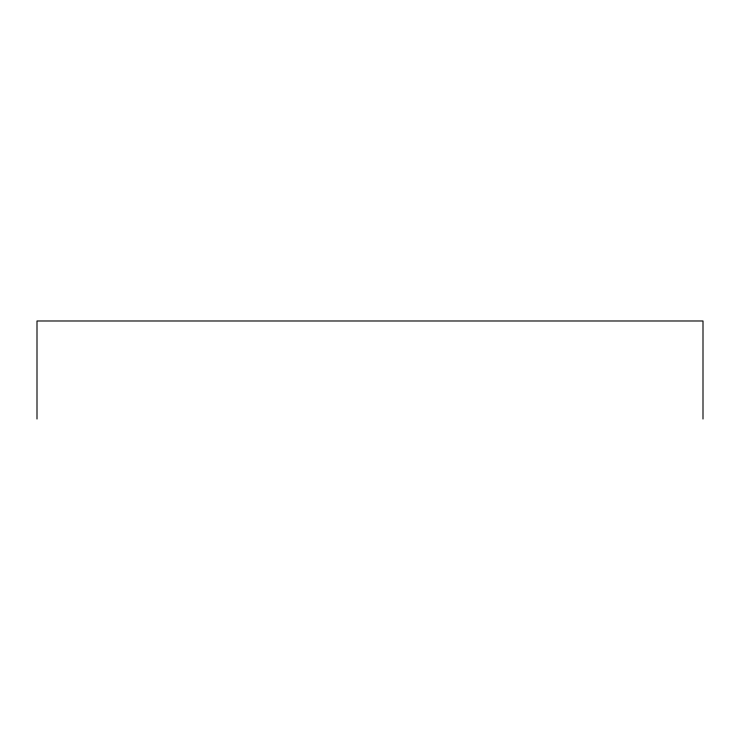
<?xml version="1.0" encoding="UTF-8"?>
<svg xmlns="http://www.w3.org/2000/svg" width="740" height="740" viewBox="0 0 740 740"><rect width="100%" height="100%" fill="white"/><g stroke="black" fill="none" stroke-linecap="round" stroke-linejoin="round"><path stroke-width="1.11" d="M703 419.016L703 320.984L37 320.984L37 419.016"/></g></svg>
